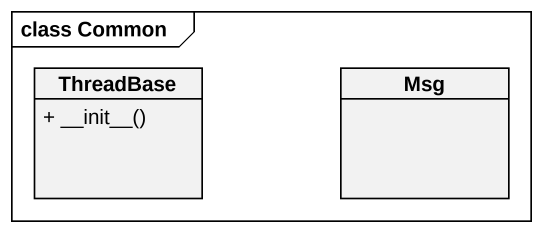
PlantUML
@startuml
mainframe class Common
hide circle
hide empty members
skinparam classAttributeIconSize 0
class ThreadBase {
  + ~__init~__()
}
class Msg
@enduml
